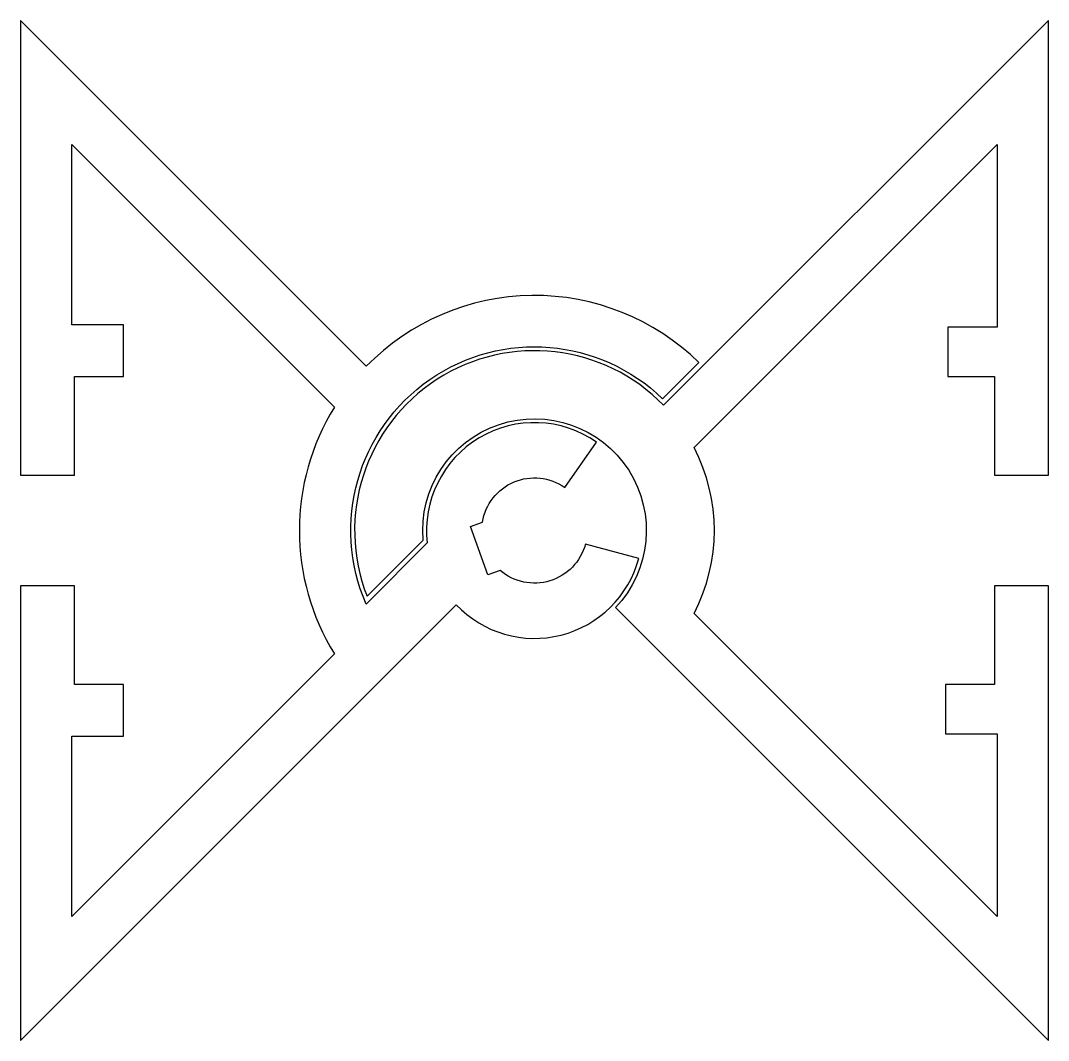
# Model space of a CAD drawing. Header units: millimetres. Extents: x -20 to 20, y -19.9 to 19.9.
import ezdxf

# ---------------------------------------------------------------- set-up
doc = ezdxf.new("R2010")
doc.units = ezdxf.units.MM
doc.header["$LTSCALE"] = 0.0125
doc.layers.add('Profil', color=7, linetype='Continuous')

msp = doc.modelspace()

# ---------------------------------------------------------------- linework, layer by layer
at = {"layer": 'Profil'}
for points in [[(-1.811, -1.723), (-2.495, 0.156), (-2.024, 0.328, -0.553189), (1.176, 1.679), (2.409, 3.44, 0.647226), (-4.172, -0.486), (-6.551, -2.865, -0.823038), (4.985, 5.126), (6.399, 6.54, 0.414408), (-6.545, 6.395), (-20, 19.85), (-20, 2.15), (-17.9, 2.15), (-17.9, 6), (-16, 6), (-16, 8), (-18, 8), (-18, 15.022), (-7.786, 4.807, 0.283847), (-7.786, -4.807), (-18, -15.022), (-18, -8), (-16, -8), (-16, -6), (-17.9, -6), (-17.9, -2.15), (-20, -2.15), (-20, -19.85), (-3.044, -2.894, 0.5858), (4.057, -1.087), (1.98, -0.531, -0.553189), (-1.34, -1.552)], [(6.21, 3.231), (18, 15.022), (18, 7.914), (16.086, 7.914), (16.086, 6), (17.9, 6), (17.9, 2.15), (20, 2.15), (20, 19.85), (5.024, 4.874, 0.819147), (-6.516, -2.557), (-4.334, -0.374, -1.54778), (3.15, -3), (20, -19.85), (20, -2.15), (17.9, -2.15), (17.9, -6), (16, -6), (16, -7.914), (18, -7.914), (18, -15.022), (6.21, -3.231, 0.244609)]]:
    msp.add_lwpolyline(points, format="xyb", close=True, dxfattribs=at)

doc.saveas('drawing.dxf')
